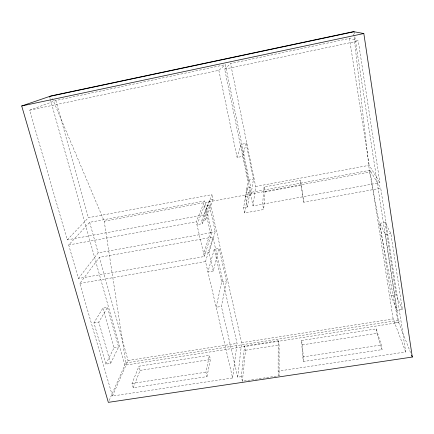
<?xml version="1.0" encoding="UTF-8"?>
<svg xmlns="http://www.w3.org/2000/svg" width="434" height="434" viewBox="0 0 434 434"><rect width="100%" height="100%" fill="white"/><g stroke="black" fill="none" stroke-linecap="round" stroke-linejoin="round"><path stroke-width="0.33" stroke-dasharray="2.17 1.63" d="M279.095 375.746L278.118 371.13L278.178 340.75L244.543 346.001L241.342 376.652L242.384 381.226L279.095 375.746L279.067 345.03L278.178 340.75M67.227 239.899L88.39 217.705L211.971 194.644L204.338 214.814L67.227 239.899L29.658 110.187L55.818 100.514L225.344 64.677L250.716 187.417L247.185 188.074L243.55 207.642L244.673 212.964L263.682 209.508L265.071 191.909L264.089 187.016L300.491 180.235L303.713 202.228L380.732 188.22L405.698 351.963L278.118 371.13M264.089 187.016L262.592 204.159L263.682 209.508M242.384 381.226L245.492 350.238L244.543 346.001M241.342 376.652L237.707 377.2L241.657 342.681L209.562 200.058L213.04 199.412L211.971 194.644M232.613 377.965L237.051 343.402L212.899 237.089L99.402 257.324L79.829 283.429L112.433 396.02L232.613 377.965L205.526 261.588L212.899 237.089M253.017 205.911L255.68 186.49L230.546 63.576L349.451 38.442L358.289 40.991L379.891 182.703L253.017 205.911L224.66 69.125L230.546 63.576M246.121 143.404L242.747 156.365L237.105 157.45L241.006 144.403L246.121 143.404L253.456 179.193L250.874 195.588L245.318 196.613L247.478 206.926L243.55 207.642M247.478 206.926L250.716 187.417M244.673 212.964L248.188 192.891L247.185 188.074M245.318 196.613L248.405 180.143L241.006 144.403M206.991 376.614L210.419 359.509L209.4 355.267L138.929 366.209L132.012 383.434L133.222 387.774L206.991 376.614L205.911 372.193L209.4 355.267M237.707 377.2L221.4 306.415L226.45 281.058L219.089 248.443L214.244 249.295L207.929 271.912L213.24 270.995L219.089 248.443M214.244 249.295L221.666 281.867L216.159 307.272L221.4 306.415M213.24 270.995L209.025 252.68L215.291 231.604L209.286 204.989L204.36 205.9L196.933 224.649L202.342 223.667L209.286 204.989M204.343 256.51L211.852 232.478L204.691 200.964L89.67 222.311L68.691 244.966L78.408 278.519L204.343 256.51L196.26 221.769L204.691 200.964M204.36 205.9L210.414 232.478L203.671 253.619L209.025 252.68M202.342 223.667L201.674 220.787L205.542 220.081L213.04 199.412M201.674 220.787L209.562 200.058M133.222 387.774L140.068 370.376L138.929 366.209M112.433 396.02L128.073 360.491L99.402 257.324M109.162 400.506L125.827 362.933L104.214 221.199L51.776 97.108M110.627 363.394L118.607 347.005L107.491 307.37L102.874 308.145L93.956 322.847L105.863 364.137L110.627 363.394L98.795 322.05L107.491 307.37M105.863 364.137L114.066 347.732L102.874 308.145M78.408 278.519L98.16 252.854L211.852 232.478M29.658 110.187L218.834 70.351L225.344 64.677M224.66 69.125L358.289 40.991M248.405 180.143L253.456 179.193M255.68 186.49L369.215 165.305L379.891 182.703M248.188 192.891L369.985 170.28L380.732 188.22M104.214 221.199L369.54 172.032L353.531 32.311M265.071 191.909L301.408 185.177M68.691 244.966L196.26 221.769M210.414 232.478L215.291 231.604M379.875 223.32L385.094 222.409L390.893 233.563L402.367 309.491L397.023 310.337L391.094 295.684L379.875 223.32L385.387 234.517L397.023 310.337M79.829 283.429L205.526 261.588M385.387 234.517L390.893 233.563M221.666 281.867L226.45 281.058M93.956 322.847L98.795 322.05M391.094 295.684L396.166 294.865L402.367 309.491M114.066 347.732L118.607 347.005M128.073 360.491L237.051 343.402M241.657 342.681L393.144 318.925L405.698 351.963M125.827 362.933L397.864 320.39L410.569 352.652M394.533 322.587L399.486 321.816M301.543 340.489L376.24 328.88L381.291 344.992L382.045 349.62L303.61 361.489L302.704 356.96L301.543 340.489L302.406 344.835L303.61 361.489M245.492 350.238L279.067 345.03M302.406 344.835L376.967 333.312L382.045 349.62M140.068 370.376L210.419 359.509M302.704 356.96L381.291 344.992M132.012 383.434L205.911 372.193M49.541 96.446L50.273 99.055M50.453 99.712L124.802 365.244L398.705 322.527L354.567 35.094M55.818 100.514L88.39 217.705M89.67 222.311L98.16 252.854M204.338 214.814L205.542 220.081M218.834 70.351L237.105 157.45M369.54 172.032L397.864 320.39M303.713 202.228L300.491 180.235M376.24 328.88L376.967 333.312M349.451 38.442L369.215 165.305M369.985 170.28L393.144 318.925M354.052 31.747L354.464 34.427M385.094 222.409L396.166 294.865"/><path stroke-width="0.65" d="M21.7 105.967L51.25 95.865L353.455 31.639L363.822 33.521L412.3 357.046L108.343 402.361L21.7 105.967L363.822 33.521M49.541 96.446L354.052 31.747M411.557 355.164L412.3 357.046"/></g></svg>
